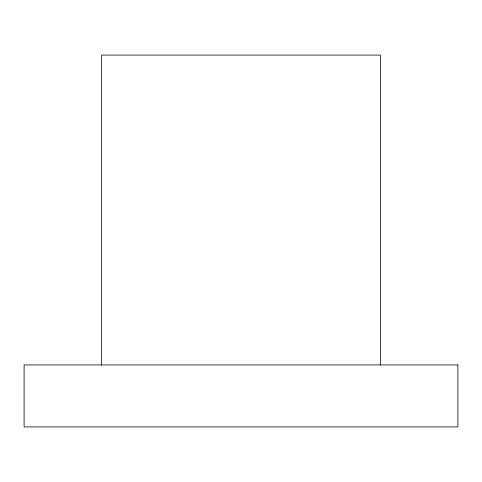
<?xml version="1.0" encoding="UTF-8"?>
<svg xmlns="http://www.w3.org/2000/svg" width="482" height="482" viewBox="0 0 482 482"><rect width="100%" height="100%" fill="white"/><g stroke="black" fill="none" stroke-linecap="round" stroke-linejoin="round"><path stroke-width="0.72" d="M380.437 364.94L380.437 55.087L101.563 55.087L101.563 364.94M457.9 364.94L24.1 364.94L24.1 426.913L457.9 426.913L457.9 364.94"/></g></svg>
